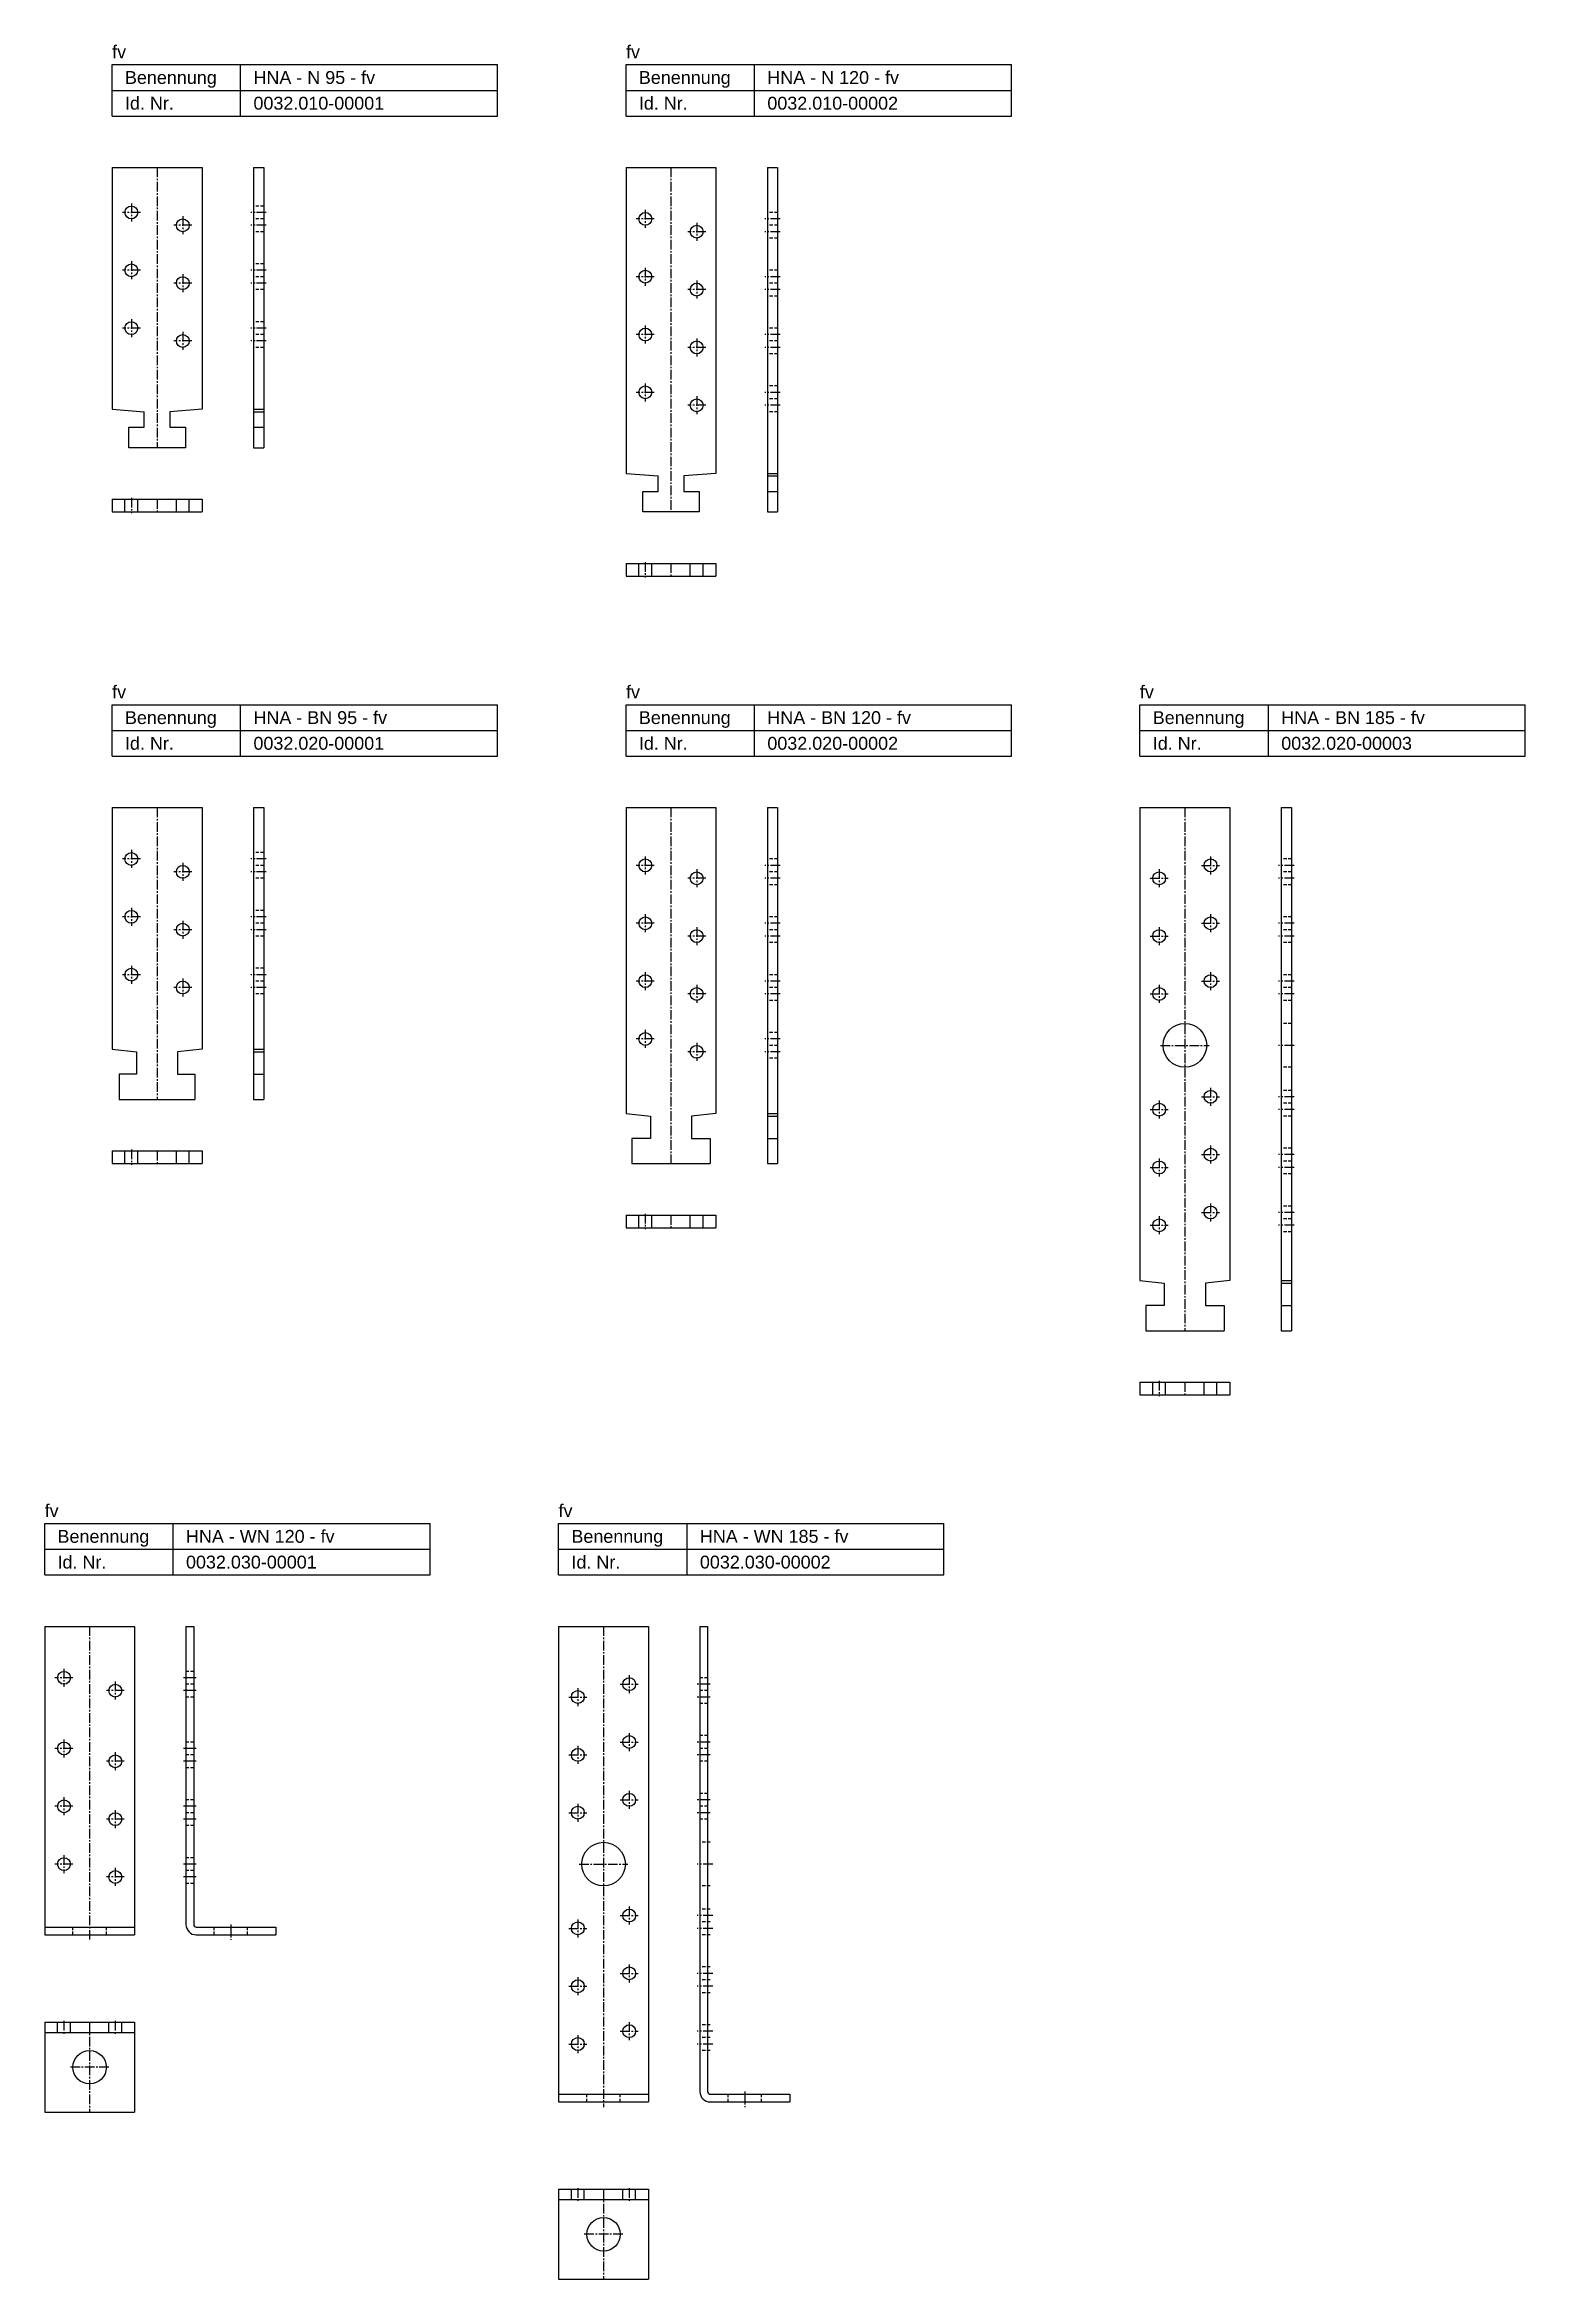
# Model space of a CAD drawing. Header units: millimetres. Extents: x 1066 to 1642, y 1705 to 2574.
import ezdxf

# ---------------------------------------------------------------- set-up
doc = ezdxf.new("R2010")
doc.units = ezdxf.units.MM
doc.header["$LTSCALE"] = 5
doc.linetypes.add('MITTE2', pattern=[1.125, 0.75, -0.125, 0.125, -0.125])
doc.linetypes.add('VERDECKT', pattern=[0.375, 0.25, -0.125])
doc.layers.add('HALFEN', color=2, linetype='CONTINUOUS')
doc.styles.add('ARIAL50', font='ARIAL.TTF', dxfattribs={"height": 5})

msp = doc.modelspace()

# ---------------------------------------------------------------- linework, layer by layer
at = {"layer": 'HALFEN'}
for p, q in [((1092.25, 2566.25), (1242.25, 2566.25)), ((1092.25, 2546.25), (1092.25, 2566.25)), ((1142.25, 2546.25), (1142.25, 2566.25)), ((1242.25, 2546.25), (1242.25, 2566.25)), ((1292.25, 2566.25), (1442.25, 2566.25)), ((1292.25, 2546.25), (1292.25, 2566.25)), ((1342.25, 2546.25), (1342.25, 2566.25)), ((1442.25, 2546.25), (1442.25, 2566.25)), ((1092.25, 2556.25), (1242.25, 2556.25)), ((1292.25, 2556.25), (1442.25, 2556.25)), ((1092.25, 2546.25), (1242.25, 2546.25)), ((1292.25, 2546.25), (1442.25, 2546.25)), ((1092.25, 2526.25), (1127.25, 2526.25)), ((1092.25, 2526.25), (1092.25, 2432.25)), ((1127.25, 2526.25), (1127.25, 2432.25)), ((1147.25, 2526.25), (1147.25, 2417.25)), ((1147.25, 2526.25), (1151.25, 2526.25)), ((1151.25, 2526.25), (1151.25, 2417.25)), ((1292.25, 2526.25), (1292.25, 2407.25)), ((1292.25, 2526.25), (1327.25, 2526.25)), ((1327.25, 2526.25), (1327.25, 2407.25)), ((1347.25, 2526.25), (1347.25, 2392.25)), ((1347.25, 2526.25), (1351.25, 2526.25)), ((1351.25, 2526.25), (1351.25, 2392.25)), ((1092.25, 2432.25), (1104.75, 2431.25)), ((1098.75, 2417.25), (1098.75, 2425.25)), ((1098.75, 2425.25), (1104.75, 2425.25)), ((1104.75, 2425.25), (1104.75, 2431.25)), ((1127.25, 2432.25), (1114.75, 2431.25)), ((1114.75, 2431.25), (1114.75, 2425.25)), ((1114.75, 2425.25), (1120.75, 2425.25)), ((1120.75, 2425.25), (1120.75, 2417.25)), ((1147.25, 2432.25), (1151.25, 2432.25)), ((1147.25, 2431.25), (1151.25, 2431.25)), ((1147.25, 2425.25), (1151.25, 2425.25)), ((1120.75, 2417.25), (1098.75, 2417.25)), ((1147.25, 2417.25), (1151.25, 2417.25)), ((1292.25, 2407.25), (1304.75, 2406.25)), ((1298.75, 2400.25), (1304.75, 2400.25)), ((1298.75, 2392.25), (1298.75, 2400.25)), ((1304.75, 2400.25), (1304.75, 2406.25)), ((1327.25, 2407.25), (1314.75, 2406.25)), ((1314.75, 2406.25), (1314.75, 2400.25)), ((1314.75, 2400.25), (1320.75, 2400.25)), ((1320.75, 2400.25), (1320.75, 2392.25)), ((1347.25, 2407.25), (1351.25, 2407.25)), ((1347.25, 2406.25), (1351.25, 2406.25)), ((1347.25, 2400.25), (1351.25, 2400.25)), ((1092.25, 2397.25), (1092.25, 2392.25)), ((1092.25, 2397.25), (1127.25, 2397.25)), ((1092.25, 2392.25), (1127.25, 2392.25)), ((1097.25, 2392.25), (1097.25, 2397.25)), ((1102.25, 2392.25), (1102.25, 2397.25)), ((1117.25, 2392.25), (1117.25, 2397.25)), ((1122.25, 2392.25), (1122.25, 2397.25)), ((1127.25, 2397.25), (1127.25, 2392.25)), ((1320.75, 2392.25), (1298.75, 2392.25)), ((1347.25, 2392.25), (1351.25, 2392.25)), ((1292.25, 2372.25), (1327.25, 2372.25)), ((1292.25, 2372.25), (1292.25, 2367.25)), ((1292.25, 2367.25), (1327.25, 2367.25)), ((1297.25, 2367.25), (1297.25, 2372.25)), ((1302.25, 2367.25), (1302.25, 2372.25)), ((1317.25, 2367.25), (1317.25, 2372.25)), ((1322.25, 2367.25), (1322.25, 2372.25)), ((1327.25, 2372.25), (1327.25, 2367.25)), ((1092.25, 2317.25), (1242.25, 2317.25)), ((1092.25, 2297.25), (1092.25, 2317.25)), ((1142.25, 2297.25), (1142.25, 2317.25)), ((1242.25, 2297.25), (1242.25, 2317.25)), ((1292.25, 2317.25), (1442.25, 2317.25)), ((1292.25, 2297.25), (1292.25, 2317.25)), ((1342.25, 2297.25), (1342.25, 2317.25)), ((1442.25, 2297.25), (1442.25, 2317.25)), ((1492.25, 2317.25), (1642.25, 2317.25)), ((1492.25, 2297.25), (1492.25, 2317.25)), ((1542.25, 2297.25), (1542.25, 2317.25)), ((1642.25, 2297.25), (1642.25, 2317.25)), ((1092.25, 2307.25), (1242.25, 2307.25)), ((1292.25, 2307.25), (1442.25, 2307.25)), ((1492.25, 2307.25), (1642.25, 2307.25)), ((1092.25, 2297.25), (1242.25, 2297.25)), ((1292.25, 2297.25), (1442.25, 2297.25)), ((1492.25, 2297.25), (1642.25, 2297.25)), ((1092.25, 2277.25), (1092.25, 2183.25)), ((1092.25, 2277.25), (1127.25, 2277.25)), ((1127.25, 2277.25), (1127.25, 2183.25)), ((1147.25, 2277.25), (1147.25, 2163.75)), ((1147.25, 2277.25), (1151.25, 2277.25)), ((1151.25, 2277.25), (1151.25, 2163.75)), ((1292.25, 2277.25), (1292.25, 2158.25)), ((1292.25, 2277.25), (1327.25, 2277.25)), ((1327.25, 2277.25), (1327.25, 2158.25)), ((1347.25, 2277.25), (1347.25, 2138.75)), ((1347.25, 2277.25), (1351.25, 2277.25)), ((1351.25, 2277.25), (1351.25, 2138.75)), ((1492.25, 2277.25), (1492.25, 2093.25)), ((1492.25, 2277.25), (1527.25, 2277.25)), ((1527.25, 2277.25), (1527.25, 2093.25)), ((1547.25, 2277.25), (1547.25, 2073.75)), ((1547.25, 2277.25), (1551.25, 2277.25)), ((1551.25, 2277.25), (1551.25, 2073.75)), ((1092.25, 2183.25), (1101.75, 2182.25)), ((1101.75, 2182.25), (1101.75, 2173.5)), ((1127.25, 2183.25), (1117.75, 2182.25)), ((1117.75, 2182.25), (1117.75, 2173.5)), ((1147.25, 2183.25), (1151.25, 2183.25)), ((1147.25, 2182.25), (1151.25, 2182.25)), ((1095, 2173.5), (1095, 2163.75)), ((1101.75, 2173.5), (1095, 2173.5)), ((1117.75, 2173.5), (1124.5, 2173.5)), ((1124.5, 2173.5), (1124.5, 2163.75)), ((1147.25, 2173.5), (1151.25, 2173.5)), ((1095, 2163.75), (1124.5, 2163.75)), ((1147.25, 2163.75), (1151.25, 2163.75)), ((1292.25, 2158.25), (1301.75, 2157.25)), ((1301.75, 2157.25), (1301.75, 2148.5)), ((1327.25, 2158.25), (1317.75, 2157.25)), ((1317.75, 2157.25), (1317.75, 2148.5)), ((1347.25, 2158.25), (1351.25, 2158.25)), ((1347.25, 2157.25), (1351.25, 2157.25)), ((1294.5, 2148.5), (1294.5, 2138.75)), ((1301.75, 2148.5), (1294.5, 2148.5)), ((1317.75, 2148.5), (1325, 2148.5)), ((1325, 2148.5), (1325, 2138.75)), ((1347.25, 2148.5), (1351.25, 2148.5)), ((1092.25, 2143.75), (1092.25, 2138.75)), ((1092.25, 2143.75), (1127.25, 2143.75)), ((1092.25, 2138.75), (1127.25, 2138.75)), ((1097.25, 2138.75), (1097.25, 2143.75)), ((1102.25, 2138.75), (1102.25, 2143.75)), ((1117.25, 2138.75), (1117.25, 2143.75)), ((1122.25, 2138.75), (1122.25, 2143.75)), ((1127.25, 2143.75), (1127.25, 2138.75)), ((1294.5, 2138.75), (1325, 2138.75)), ((1347.25, 2138.75), (1351.25, 2138.75)), ((1292.25, 2118.75), (1327.25, 2118.75)), ((1292.25, 2118.75), (1292.25, 2113.75)), ((1292.25, 2113.75), (1327.25, 2113.75)), ((1297.25, 2113.75), (1297.25, 2118.75)), ((1302.25, 2113.75), (1302.25, 2118.75)), ((1317.25, 2113.75), (1317.25, 2118.75)), ((1322.25, 2113.75), (1322.25, 2118.75)), ((1327.25, 2118.75), (1327.25, 2113.75)), ((1492.25, 2093.25), (1501.75, 2092.25)), ((1501.75, 2092.25), (1501.75, 2083.5)), ((1527.25, 2093.25), (1517.75, 2092.25)), ((1517.75, 2092.25), (1517.75, 2083.5)), ((1547.25, 2093.25), (1551.25, 2093.25)), ((1547.25, 2092.25), (1551.25, 2092.25)), ((1494.5, 2083.5), (1494.5, 2073.75)), ((1501.75, 2083.5), (1494.5, 2083.5)), ((1517.75, 2083.5), (1525, 2083.5)), ((1525, 2083.5), (1525, 2073.75)), ((1547.25, 2083.5), (1551.25, 2083.5)), ((1494.5, 2073.75), (1525, 2073.75)), ((1547.25, 2073.75), (1551.25, 2073.75)), ((1492.25, 2053.75), (1527.25, 2053.75)), ((1492.25, 2053.75), (1492.25, 2048.75)), ((1497.25, 2048.75), (1497.25, 2053.75)), ((1502.25, 2048.75), (1502.25, 2053.75)), ((1517.25, 2048.75), (1517.25, 2053.75)), ((1522.25, 2048.75), (1522.25, 2053.75)), ((1527.25, 2053.75), (1527.25, 2048.75)), ((1492.25, 2048.75), (1527.25, 2048.75)), ((1066, 1998.75), (1216, 1998.75)), ((1066, 1978.75), (1066, 1998.75)), ((1116, 1978.75), (1116, 1998.75)), ((1216, 1978.75), (1216, 1998.75)), ((1266, 1998.75), (1416, 1998.75)), ((1266, 1978.75), (1266, 1998.75)), ((1316, 1978.75), (1316, 1998.75)), ((1416, 1978.75), (1416, 1998.75)), ((1066, 1988.75), (1216, 1988.75)), ((1266, 1988.75), (1416, 1988.75)), ((1066, 1978.75), (1216, 1978.75)), ((1266, 1978.75), (1416, 1978.75)), ((1066, 1958.75), (1066, 1838.75)), ((1066, 1958.75), (1101, 1958.75)), ((1101, 1958.75), (1101, 1838.75)), ((1121, 1958.75), (1121, 1842.75)), ((1121, 1958.75), (1124, 1958.75)), ((1124, 1958.75), (1124, 1842.75)), ((1266, 1958.75), (1301, 1958.75)), ((1266, 1958.75), (1266, 1773.75)), ((1301, 1958.75), (1301, 1773.75)), ((1321, 1958.75), (1321, 1777.75)), ((1321, 1958.75), (1324, 1958.75)), ((1324, 1958.75), (1324, 1777.75)), ((1066, 1841.75), (1101, 1841.75)), ((1066, 1838.75), (1101, 1838.75)), ((1125, 1841.75), (1156, 1841.75)), ((1125, 1838.75), (1156, 1838.75)), ((1156, 1841.75), (1156, 1838.75)), ((1066, 1804.75), (1101, 1804.75)), ((1066, 1804.75), (1066, 1769.75)), ((1066, 1800.75), (1101, 1800.75)), ((1071, 1800.75), (1071, 1804.75)), ((1076, 1800.75), (1076, 1804.75)), ((1091, 1800.75), (1091, 1804.75)), ((1096, 1800.75), (1096, 1804.75)), ((1101, 1804.75), (1101, 1769.75)), ((1266, 1776.75), (1301, 1776.75)), ((1266, 1773.75), (1301, 1773.75)), ((1325, 1776.75), (1356, 1776.75)), ((1325, 1773.75), (1356, 1773.75)), ((1356, 1776.75), (1356, 1773.75)), ((1066, 1769.75), (1101, 1769.75)), ((1266, 1739.75), (1301, 1739.75)), ((1266, 1739.75), (1266, 1704.75)), ((1271, 1735.75), (1271, 1739.75)), ((1276, 1735.75), (1276, 1739.75)), ((1291, 1735.75), (1291, 1739.75)), ((1296, 1735.75), (1296, 1739.75)), ((1301, 1739.75), (1301, 1704.75)), ((1266, 1735.75), (1301, 1735.75)), ((1266, 1704.75), (1301, 1704.75))]:
    msp.add_line(p, q, dxfattribs=at)
at = {"layer": 'HALFEN', "color": 1, "linetype": 'MITTE2'}
for p, q in [((1109.75, 2526.25), (1109.75, 2417.25)), ((1309.75, 2526.25), (1309.75, 2392.25)), ((1099.75, 2512.25), (1099.75, 2505.25)), ((1103.25, 2508.75), (1096.25, 2508.75)), ((1123.25, 2503.75), (1116.25, 2503.75)), ((1119.75, 2507.25), (1119.75, 2500.25)), ((1152.25, 2508.75), (1146.25, 2508.75)), ((1152.25, 2503.75), (1146.25, 2503.75)), ((1303.25, 2506.25), (1296.25, 2506.25)), ((1299.75, 2509.75), (1299.75, 2502.75)), ((1319.75, 2504.75), (1319.75, 2497.75)), ((1352.25, 2506.25), (1346.25, 2506.25)), ((1323.25, 2501.25), (1316.25, 2501.25)), ((1352.25, 2501.25), (1346.25, 2501.25)), ((1103.25, 2486.25), (1096.25, 2486.25)), ((1099.75, 2489.75), (1099.75, 2482.75)), ((1152.25, 2486.25), (1146.25, 2486.25)), ((1299.75, 2487.25), (1299.75, 2480.25)), ((1123.25, 2481.25), (1116.25, 2481.25)), ((1119.75, 2484.75), (1119.75, 2477.75)), ((1152.25, 2481.25), (1146.25, 2481.25)), ((1303.25, 2483.75), (1296.25, 2483.75)), ((1323.25, 2478.75), (1316.25, 2478.75)), ((1319.75, 2482.25), (1319.75, 2475.25)), ((1352.25, 2483.75), (1346.25, 2483.75)), ((1352.25, 2478.75), (1346.25, 2478.75)), ((1103.25, 2463.75), (1096.25, 2463.75)), ((1099.75, 2467.25), (1099.75, 2460.25)), ((1119.75, 2462.25), (1119.75, 2455.25)), ((1152.25, 2463.75), (1146.25, 2463.75)), ((1303.25, 2461.25), (1296.25, 2461.25)), ((1299.75, 2464.75), (1299.75, 2457.75)), ((1352.25, 2461.25), (1346.25, 2461.25)), ((1123.25, 2458.75), (1116.25, 2458.75)), ((1152.25, 2458.75), (1146.25, 2458.75)), ((1323.25, 2456.25), (1316.25, 2456.25)), ((1319.75, 2459.75), (1319.75, 2452.75)), ((1352.25, 2456.25), (1346.25, 2456.25)), ((1303.25, 2438.75), (1296.25, 2438.75)), ((1299.75, 2442.25), (1299.75, 2435.25)), ((1319.75, 2437.25), (1319.75, 2430.25)), ((1352.25, 2438.75), (1346.25, 2438.75)), ((1323.25, 2433.75), (1316.25, 2433.75)), ((1352.25, 2433.75), (1346.25, 2433.75)), ((1099.75, 2397.75), (1099.75, 2391.75)), ((1109.75, 2397.25), (1109.75, 2392.25)), ((1299.75, 2372.75), (1299.75, 2366.75)), ((1309.75, 2372.25), (1309.75, 2367.25)), ((1109.75, 2277.25), (1109.75, 2163.75)), ((1309.75, 2277.25), (1309.75, 2138.75)), ((1509.75, 2277.25), (1509.75, 2073.75)), ((1099.75, 2260.75), (1099.75, 2253.75)), ((1103.25, 2257.25), (1096.25, 2257.25)), ((1123.25, 2252.25), (1116.25, 2252.25)), ((1119.75, 2255.75), (1119.75, 2248.75)), ((1152.25, 2257.25), (1146.25, 2257.25)), ((1152.25, 2252.25), (1146.25, 2252.25)), ((1303.25, 2254.75), (1296.25, 2254.75)), ((1299.75, 2258.25), (1299.75, 2251.25)), ((1319.75, 2253.25), (1319.75, 2246.25)), ((1352.25, 2254.75), (1346.25, 2254.75)), ((1499.75, 2253.25), (1499.75, 2246.25)), ((1516.25, 2254.75), (1523.25, 2254.75)), ((1519.75, 2258.25), (1519.75, 2251.25)), ((1552.25, 2254.75), (1546.25, 2254.75)), ((1323.25, 2249.75), (1316.25, 2249.75)), ((1352.25, 2249.75), (1346.25, 2249.75)), ((1496.25, 2249.75), (1503.25, 2249.75)), ((1552.25, 2249.75), (1546.25, 2249.75)), ((1103.25, 2234.75), (1096.25, 2234.75)), ((1099.75, 2238.25), (1099.75, 2231.25)), ((1152.25, 2234.75), (1146.25, 2234.75)), ((1299.75, 2235.75), (1299.75, 2228.75)), ((1519.75, 2235.75), (1519.75, 2228.75)), ((1123.25, 2229.75), (1116.25, 2229.75)), ((1119.75, 2233.25), (1119.75, 2226.25)), ((1152.25, 2229.75), (1146.25, 2229.75)), ((1303.25, 2232.25), (1296.25, 2232.25)), ((1323.25, 2227.25), (1316.25, 2227.25)), ((1319.75, 2230.75), (1319.75, 2223.75)), ((1352.25, 2232.25), (1346.25, 2232.25)), ((1352.25, 2227.25), (1346.25, 2227.25)), ((1496.25, 2227.25), (1503.25, 2227.25)), ((1499.75, 2230.75), (1499.75, 2223.75)), ((1516.25, 2232.25), (1523.25, 2232.25)), ((1552.25, 2232.25), (1546.25, 2232.25)), ((1552.25, 2227.25), (1546.25, 2227.25)), ((1103.25, 2212.25), (1096.25, 2212.25)), ((1099.75, 2215.75), (1099.75, 2208.75)), ((1119.75, 2210.75), (1119.75, 2203.75)), ((1152.25, 2212.25), (1146.25, 2212.25)), ((1303.25, 2209.75), (1296.25, 2209.75)), ((1299.75, 2213.25), (1299.75, 2206.25)), ((1319.75, 2208.25), (1319.75, 2201.25)), ((1352.25, 2209.75), (1346.25, 2209.75)), ((1499.75, 2208.25), (1499.75, 2201.25)), ((1516.25, 2209.75), (1523.25, 2209.75)), ((1519.75, 2213.25), (1519.75, 2206.25)), ((1552.25, 2209.75), (1546.25, 2209.75)), ((1123.25, 2207.25), (1116.25, 2207.25)), ((1152.25, 2207.25), (1146.25, 2207.25)), ((1323.25, 2204.75), (1316.25, 2204.75)), ((1352.25, 2204.75), (1346.25, 2204.75)), ((1496.25, 2204.75), (1503.25, 2204.75)), ((1552.25, 2204.75), (1546.25, 2204.75)), ((1299.75, 2190.75), (1299.75, 2183.75)), ((1303.25, 2187.25), (1296.25, 2187.25)), ((1323.25, 2182.25), (1316.25, 2182.25)), ((1319.75, 2185.75), (1319.75, 2178.75)), ((1352.25, 2187.25), (1346.25, 2187.25)), ((1352.25, 2182.25), (1346.25, 2182.25)), ((1500.25, 2184.75), (1519.25, 2184.75)), ((1552.25, 2184.75), (1546.25, 2184.75)), ((1516.25, 2164.75), (1523.25, 2164.75)), ((1519.75, 2168.25), (1519.75, 2161.25)), ((1552.25, 2164.75), (1546.25, 2164.75)), ((1496.25, 2159.75), (1503.25, 2159.75)), ((1499.75, 2163.25), (1499.75, 2156.25)), ((1552.25, 2159.75), (1546.25, 2159.75)), ((1099.75, 2144.25), (1099.75, 2138.25)), ((1109.75, 2143.75), (1109.75, 2138.75)), ((1499.75, 2140.75), (1499.75, 2133.75)), ((1516.25, 2142.25), (1523.25, 2142.25)), ((1519.75, 2145.75), (1519.75, 2138.75)), ((1552.25, 2142.25), (1546.25, 2142.25)), ((1496.25, 2137.25), (1503.25, 2137.25)), ((1552.25, 2137.25), (1546.25, 2137.25)), ((1519.75, 2123.25), (1519.75, 2116.25)), ((1299.75, 2119.25), (1299.75, 2113.25)), ((1309.75, 2118.75), (1309.75, 2113.75)), ((1496.25, 2114.75), (1503.25, 2114.75)), ((1499.75, 2118.25), (1499.75, 2111.25)), ((1516.25, 2119.75), (1523.25, 2119.75)), ((1552.25, 2119.75), (1546.25, 2119.75)), ((1552.25, 2114.75), (1546.25, 2114.75)), ((1499.75, 2054.25), (1499.75, 2048.25)), ((1509.75, 2053.75), (1509.75, 2048.75)), ((1083.5, 1958.75), (1083.5, 1836.75)), ((1283.5, 1958.75), (1283.5, 1771.75)), ((1077, 1938.75), (1070, 1938.75)), ((1073.5, 1942.25), (1073.5, 1935.25)), ((1125, 1938.75), (1120, 1938.75)), ((1293.5, 1939.75), (1293.5, 1932.75)), ((1097, 1933.75), (1090, 1933.75)), ((1093.5, 1937.25), (1093.5, 1930.25)), ((1125, 1933.75), (1120, 1933.75)), ((1270, 1931.25), (1277, 1931.25)), ((1273.5, 1934.75), (1273.5, 1927.75)), ((1290, 1936.25), (1297, 1936.25)), ((1325, 1936.25), (1320, 1936.25)), ((1325, 1931.25), (1320, 1931.25)), ((1073.5, 1914.75), (1073.5, 1907.75)), ((1290, 1913.75), (1297, 1913.75)), ((1293.5, 1917.25), (1293.5, 1910.25)), ((1325, 1913.75), (1320, 1913.75)), ((1077, 1911.25), (1070, 1911.25)), ((1097, 1906.25), (1090, 1906.25)), ((1093.5, 1909.75), (1093.5, 1902.75)), ((1125, 1911.25), (1120, 1911.25)), ((1125, 1906.25), (1120, 1906.25)), ((1270, 1908.75), (1277, 1908.75)), ((1273.5, 1912.25), (1273.5, 1905.25)), ((1325, 1908.75), (1320, 1908.75)), ((1077, 1888.75), (1070, 1888.75)), ((1073.5, 1892.25), (1073.5, 1885.25)), ((1093.5, 1887.25), (1093.5, 1880.25)), ((1125, 1888.75), (1120, 1888.75)), ((1273.5, 1889.75), (1273.5, 1882.75)), ((1290, 1891.25), (1297, 1891.25)), ((1293.5, 1894.75), (1293.5, 1887.75)), ((1325, 1891.25), (1320, 1891.25)), ((1097, 1883.75), (1090, 1883.75)), ((1125, 1883.75), (1120, 1883.75)), ((1270, 1886.25), (1277, 1886.25)), ((1325, 1886.25), (1320, 1886.25)), ((1073.5, 1869.75), (1073.5, 1862.75)), ((1077, 1866.25), (1070, 1866.25)), ((1097, 1861.25), (1090, 1861.25)), ((1093.5, 1864.75), (1093.5, 1857.75)), ((1125, 1866.25), (1120, 1866.25)), ((1125, 1861.25), (1120, 1861.25)), ((1274, 1866.25), (1293, 1866.25)), ((1326, 1866.25), (1320, 1866.25)), ((1273.5, 1844.75), (1273.5, 1837.75)), ((1290, 1846.25), (1297, 1846.25)), ((1293.5, 1849.75), (1293.5, 1842.75)), ((1326, 1846.25), (1320, 1846.25)), ((1138.5, 1842.75), (1138.5, 1836.75)), ((1270, 1841.25), (1277, 1841.25)), ((1326, 1841.25), (1320, 1841.25)), ((1293.5, 1827.25), (1293.5, 1820.25)), ((1270, 1818.75), (1277, 1818.75)), ((1273.5, 1822.25), (1273.5, 1815.25)), ((1290, 1823.75), (1297, 1823.75)), ((1326, 1823.75), (1320, 1823.75)), ((1326, 1818.75), (1320, 1818.75)), ((1073.5, 1805.25), (1073.5, 1800.25)), ((1083.5, 1804.75), (1083.5, 1800.75)), ((1083.5, 1804.75), (1083.5, 1769.75)), ((1093.5, 1805.25), (1093.5, 1800.25)), ((1273.5, 1799.75), (1273.5, 1792.75)), ((1290, 1801.25), (1297, 1801.25)), ((1293.5, 1804.75), (1293.5, 1797.75)), ((1326, 1801.25), (1320, 1801.25)), ((1270, 1796.25), (1277, 1796.25)), ((1326, 1796.25), (1320, 1796.25)), ((1091, 1787.25), (1076, 1787.25)), ((1338.5, 1777.75), (1338.5, 1771.75)), ((1273.5, 1740.25), (1273.5, 1735.25)), ((1283.5, 1739.75), (1283.5, 1704.75)), ((1283.5, 1739.75), (1283.5, 1735.75)), ((1293.5, 1740.25), (1293.5, 1735.25)), ((1291, 1722.25), (1276, 1722.25))]:
    msp.add_line(p, q, dxfattribs=at)
at = {"layer": 'HALFEN', "color": 1, "linetype": 'VERDECKT'}
for p, q in [((1151.25, 2511.25), (1147.25, 2511.25)), ((1151.25, 2506.25), (1147.25, 2506.25)), ((1351.25, 2508.75), (1347.25, 2508.75)), ((1351.25, 2503.75), (1347.25, 2503.75)), ((1151.25, 2501.25), (1147.25, 2501.25)), ((1351.25, 2498.75), (1347.25, 2498.75)), ((1151.25, 2488.75), (1147.25, 2488.75)), ((1351.25, 2486.25), (1347.25, 2486.25)), ((1151.25, 2483.75), (1147.25, 2483.75)), ((1151.25, 2478.75), (1147.25, 2478.75)), ((1351.25, 2481.25), (1347.25, 2481.25)), ((1351.25, 2476.25), (1347.25, 2476.25)), ((1151.25, 2466.25), (1147.25, 2466.25)), ((1151.25, 2461.25), (1147.25, 2461.25)), ((1351.25, 2463.75), (1347.25, 2463.75)), ((1151.25, 2456.25), (1147.25, 2456.25)), ((1351.25, 2458.75), (1347.25, 2458.75)), ((1351.25, 2453.75), (1347.25, 2453.75)), ((1351.25, 2441.25), (1347.25, 2441.25)), ((1351.25, 2436.25), (1347.25, 2436.25)), ((1351.25, 2431.25), (1347.25, 2431.25)), ((1151.25, 2259.75), (1147.25, 2259.75)), ((1151.25, 2254.75), (1147.25, 2254.75)), ((1351.25, 2257.25), (1347.25, 2257.25)), ((1351.25, 2252.25), (1347.25, 2252.25)), ((1551.25, 2257.25), (1547.25, 2257.25)), ((1551.25, 2252.25), (1547.25, 2252.25)), ((1151.25, 2249.75), (1147.25, 2249.75)), ((1351.25, 2247.25), (1347.25, 2247.25)), ((1551.25, 2247.25), (1547.25, 2247.25)), ((1151.25, 2237.25), (1147.25, 2237.25)), ((1351.25, 2234.75), (1347.25, 2234.75)), ((1551.25, 2234.75), (1547.25, 2234.75)), ((1151.25, 2232.25), (1147.25, 2232.25)), ((1151.25, 2227.25), (1147.25, 2227.25)), ((1351.25, 2229.75), (1347.25, 2229.75)), ((1551.25, 2229.75), (1547.25, 2229.75)), ((1351.25, 2224.75), (1347.25, 2224.75)), ((1551.25, 2224.75), (1547.25, 2224.75)), ((1151.25, 2214.75), (1147.25, 2214.75)), ((1151.25, 2209.75), (1147.25, 2209.75)), ((1351.25, 2212.25), (1347.25, 2212.25)), ((1551.25, 2212.25), (1547.25, 2212.25)), ((1151.25, 2204.75), (1147.25, 2204.75)), ((1351.25, 2207.25), (1347.25, 2207.25)), ((1351.25, 2202.25), (1347.25, 2202.25)), ((1551.25, 2207.25), (1547.25, 2207.25)), ((1551.25, 2202.25), (1547.25, 2202.25)), ((1551.25, 2193.25), (1547.25, 2193.25)), ((1351.25, 2189.75), (1347.25, 2189.75)), ((1351.25, 2184.75), (1347.25, 2184.75)), ((1351.25, 2179.75), (1347.25, 2179.75)), ((1551.25, 2176.25), (1547.25, 2176.25)), ((1551.25, 2167.25), (1547.25, 2167.25)), ((1551.25, 2162.25), (1547.25, 2162.25)), ((1551.25, 2157.25), (1547.25, 2157.25)), ((1551.25, 2144.75), (1547.25, 2144.75)), ((1551.25, 2139.75), (1547.25, 2139.75)), ((1551.25, 2134.75), (1547.25, 2134.75)), ((1551.25, 2122.25), (1547.25, 2122.25)), ((1551.25, 2117.25), (1547.25, 2117.25)), ((1551.25, 2112.25), (1547.25, 2112.25)), ((1124, 1941.25), (1121, 1941.25)), ((1324, 1938.75), (1321, 1938.75)), ((1124, 1936.25), (1121, 1936.25)), ((1124, 1931.25), (1121, 1931.25)), ((1324, 1933.75), (1321, 1933.75)), ((1324, 1928.75), (1321, 1928.75)), ((1124, 1913.75), (1121, 1913.75)), ((1324, 1916.25), (1321, 1916.25)), ((1124, 1908.75), (1121, 1908.75)), ((1124, 1903.75), (1121, 1903.75)), ((1324, 1911.25), (1321, 1911.25)), ((1324, 1906.25), (1321, 1906.25)), ((1124, 1891.25), (1121, 1891.25)), ((1324, 1893.75), (1321, 1893.75)), ((1324, 1888.75), (1321, 1888.75)), ((1124, 1886.25), (1121, 1886.25)), ((1124, 1881.25), (1121, 1881.25)), ((1324, 1883.75), (1321, 1883.75)), ((1325, 1874.75), (1321, 1874.75)), ((1124, 1868.75), (1121, 1868.75)), ((1124, 1863.75), (1121, 1863.75)), ((1124, 1858.75), (1121, 1858.75)), ((1325, 1857.75), (1321, 1857.75)), ((1325, 1848.75), (1321, 1848.75)), ((1325, 1843.75), (1321, 1843.75)), ((1077, 1838.75), (1077, 1841.75)), ((1090, 1838.75), (1090, 1841.75)), ((1132, 1838.75), (1132, 1841.75)), ((1145, 1838.75), (1145, 1841.75)), ((1325, 1838.75), (1321, 1838.75)), ((1325, 1826.25), (1321, 1826.25)), ((1325, 1821.25), (1321, 1821.25)), ((1325, 1816.25), (1321, 1816.25)), ((1325, 1803.75), (1321, 1803.75)), ((1325, 1798.75), (1321, 1798.75)), ((1325, 1793.75), (1321, 1793.75)), ((1277, 1773.75), (1277, 1776.75)), ((1290, 1773.75), (1290, 1776.75)), ((1332, 1773.75), (1332, 1776.75)), ((1345, 1773.75), (1345, 1776.75))]:
    msp.add_line(p, q, dxfattribs=at)
at = {"layer": 'HALFEN'}
for centre, radius in [((1099.75, 2508.75), 2.5), ((1119.75, 2503.75), 2.5), ((1299.75, 2506.25), 2.5), ((1319.75, 2501.25), 2.5), ((1099.75, 2486.25), 2.5), ((1299.75, 2483.75), 2.5), ((1119.75, 2481.25), 2.5), ((1319.75, 2478.75), 2.5), ((1099.75, 2463.75), 2.5), ((1119.75, 2458.75), 2.5), ((1299.75, 2461.25), 2.5), ((1319.75, 2456.25), 2.5), ((1299.75, 2438.75), 2.5), ((1319.75, 2433.75), 2.5), ((1099.75, 2257.25), 2.5), ((1119.75, 2252.25), 2.5), ((1299.75, 2254.75), 2.5), ((1319.75, 2249.75), 2.5), ((1499.75, 2249.75), 2.5), ((1519.75, 2254.75), 2.5), ((1099.75, 2234.75), 2.5), ((1299.75, 2232.25), 2.5), ((1519.75, 2232.25), 2.5), ((1119.75, 2229.75), 2.5), ((1319.75, 2227.25), 2.5), ((1499.75, 2227.25), 2.5), ((1099.75, 2212.25), 2.5), ((1119.75, 2207.25), 2.5), ((1299.75, 2209.75), 2.5), ((1519.75, 2209.75), 2.5), ((1319.75, 2204.75), 2.5), ((1499.75, 2204.75), 2.5), ((1509.75, 2184.75), 8.5), ((1299.75, 2187.25), 2.5), ((1319.75, 2182.25), 2.5), ((1519.75, 2164.75), 2.5), ((1499.75, 2159.75), 2.5), ((1499.75, 2137.25), 2.5), ((1519.75, 2142.25), 2.5), ((1519.75, 2119.75), 2.5), ((1499.75, 2114.75), 2.5), ((1073.5, 1938.75), 2.5), ((1293.5, 1936.25), 2.5), ((1093.5, 1933.75), 2.5), ((1273.5, 1931.25), 2.5), ((1073.5, 1911.25), 2.5), ((1293.5, 1913.75), 2.5), ((1093.5, 1906.25), 2.5), ((1273.5, 1908.75), 2.5), ((1073.5, 1888.75), 2.5), ((1273.5, 1886.25), 2.5), ((1293.5, 1891.25), 2.5), ((1093.5, 1883.75), 2.5), ((1283.5, 1866.25), 8.5), ((1073.5, 1866.25), 2.5), ((1093.5, 1861.25), 2.5), ((1273.5, 1841.25), 2.5), ((1293.5, 1846.25), 2.5), ((1293.5, 1823.75), 2.5), ((1273.5, 1818.75), 2.5), ((1293.5, 1801.25), 2.5), ((1083.5, 1787.25), 6.5), ((1273.5, 1796.25), 2.5), ((1283.5, 1722.25), 6.5)]:
    msp.add_circle(centre, radius, dxfattribs=at)
for centre, radius in [((1125, 1842.75), 4), ((1125, 1842.75), 1), ((1325, 1777.75), 4), ((1325, 1777.75), 1)]:
    msp.add_arc(centre, radius, 180, 270, dxfattribs=at)

# ---------------------------------------------------------------- texts
at = {"layer": 'HALFEN', "style": 'ARIAL50'}
for s, p in [('fv', (1092.25, 2568.75)), ('fv', (1292.25, 2568.75)), ('Benennung', (1097.25, 2558.75)), ('HNA - N 95 - fv', (1147.25, 2558.75)), ('Benennung', (1297.25, 2558.75)), ('HNA - N 120 - fv', (1347.25, 2558.75)), ('Id. Nr.', (1097.25, 2548.75)), ('0032.010-00001', (1147.25, 2548.75)), ('Id. Nr.', (1297.25, 2548.75)), ('0032.010-00002', (1347.25, 2548.75)), ('fv', (1092.25, 2319.75)), ('fv', (1292.25, 2319.75)), ('fv', (1492.25, 2319.75)), ('Benennung', (1097.25, 2309.75)), ('HNA - BN 95 - fv', (1147.25, 2309.75)), ('Benennung', (1297.25, 2309.75)), ('HNA - BN 120 - fv', (1347.25, 2309.75)), ('Benennung', (1497.25, 2309.75)), ('HNA - BN 185 - fv', (1547.25, 2309.75)), ('Id. Nr.', (1097.25, 2299.75)), ('0032.020-00001', (1147.25, 2299.75)), ('Id. Nr.', (1297.25, 2299.75)), ('0032.020-00002', (1347.25, 2299.75)), ('Id. Nr.', (1497.25, 2299.75)), ('0032.020-00003', (1547.25, 2299.75)), ('fv', (1066, 2001.25)), ('fv', (1266, 2001.25)), ('Benennung', (1071, 1991.25)), ('HNA - WN 120 - fv', (1121, 1991.25)), ('Benennung', (1271, 1991.25)), ('HNA - WN 185 - fv', (1321, 1991.25)), ('Id. Nr.', (1071, 1981.25)), ('0032.030-00001', (1121, 1981.25)), ('Id. Nr.', (1271, 1981.25)), ('0032.030-00002', (1321, 1981.25))]:
    msp.add_text(s, height=5, dxfattribs=at).set_placement(p)

doc.saveas('drawing.dxf')
